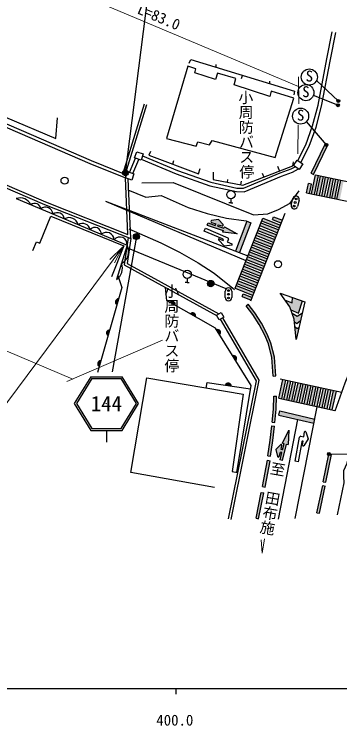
# Model space of a CAD drawing. Units: millimetres at full size, sheet at 1:1000; details may follow other scales. Extents: x 40000 to 680000, y 20000 to 380000.
# Drawn here: x 440820 to 495602, y 198715 to 318239 of the extents above; entities that cross this region are included whole.
import ezdxf
from ezdxf.enums import TextEntityAlignment as Align

# ---------------------------------------------------------------- set-up
doc = ezdxf.new("R2010")
doc.units = ezdxf.units.MM
doc.header["$LTSCALE"] = 1000
for name, color, linetype, lineweight in [('M-BGD', 7, 'Continuous', 25), ('M-BGD-EXST', 7, 'Continuous', 25), ('M-BMK-HTXT', 7, 'Continuous', 13), ('M-BMK-SRVR', 3, 'Continuous', 25), ('M-STR-HTXT', 7, 'Continuous', 13), ('M-STR-STRC', 7, 'Continuous', 25), ('M-TTL-BAND', 7, 'Continuous', 25)]:
    doc.layers.add(name, color=color, linetype=linetype, lineweight=lineweight)
doc.styles.add('@ＭＳ ゴシック', font='')
doc.styles.add('ＭＳ ゴシック', font='')
doc.styles.get('@ＭＳ ゴシック').set_extended_font_data('@MS Gothic')
doc.styles.get('ＭＳ ゴシック').set_extended_font_data('MS Gothic')

# ---------------------------------------------------------------- blocks, each defined once
blk = doc.blocks.new('open_arrow')
at = {"color": 0, "linetype": 'Continuous', "lineweight": -2}
blk.add_lwpolyline([(7.5, 1.25), (0, 0), (7.5, -1.25)], dxfattribs=at)

msp = doc.modelspace()

# ---------------------------------------------------------------- hatches: boundary and pattern name
at = {"layer": 'M-BGD'}
for points in [[(473329, 272985, 1), (474429, 272985, 0.41421), (473879, 273535, 0.41421)], [(458400, 270421, 0.82183), (458122, 269470)], [(467896, 269349, 0.82183), (467032, 269832)], [(471321, 267399, 0.82183), (470463, 267894)], [(456900, 265199, 0.82183), (456631, 264245)], [(475369, 264394, 0.82183), (474853, 265240)], [(478092, 260029, 0.82183), (477543, 260854)], [(455408, 260009, 0.82183), (455141, 259055)], [(477342, 255778, 0.82183), (476362, 255922)]]:
    msp.add_hatch(color=256, dxfattribs=at).paths.add_polyline_path(points)
at = {"layer": 'M-BGD-EXST'}
for points in [[(495599, 303676, 0.41421), (495349, 303926, 0.41421), (495099, 303676, 1)], [(495541, 302960, 0.41421), (495291, 303210, 0.41421), (495041, 302960, 1)], [(493590, 296293, 0.41421), (493340, 296543, 0.41421), (493090, 296293, 1)], [(494025, 244362, 0.41421), (493775, 244612, 0.41421), (493525, 244362, 1)]]:
    msp.add_hatch(color=256, dxfattribs=at).paths.add_polyline_path(points)
at = {"layer": 'M-BMK-SRVR'}
msp.add_hatch(color=256, dxfattribs=at).paths.add_polyline_path([(485111, 276833), (485131, 276836), (485121, 276834)])
at = {"layer": 'M-STR-STRC'}
for points in [[(493542, 296194), (493137, 296391), (490769, 291533), (491173, 291336)], [(459045, 291607, 1), (460045, 291607, 0.41421), (459545, 292107, 0.41421)], [(492002, 291135), (491512, 291236), (490856, 288053), (491345, 287952)], [(492854, 290959), (492364, 291060), (491708, 287877), (492197, 287776)], [(493706, 290783), (493216, 290884), (492560, 287701), (493049, 287600)], [(494558, 290608), (494068, 290709), (493412, 287526), (493901, 287425)], [(495410, 290432), (494920, 290533), (494264, 287350), (494754, 287249)], [(490003, 288228), (490332, 289820), (490821, 289719), (490493, 288127)], [(496262, 290256), (495772, 290357), (495116, 287174), (495606, 287073)], [(476187, 282544), (476099, 282283), (475076, 282627), (475164, 282888), (475799, 282675, 0.77336), (475958, 282918), (475206, 283744), (474042, 283565, 0.78564), (474017, 283274), (474721, 283037), (474634, 282776), (473435, 283180), (473308, 282803), (475972, 281906), (475885, 281646), (478308, 281330)], [(479974, 283464), (480618, 283187), (478702, 278197), (478049, 278448)], [(485650, 282810), (482626, 284000), (482443, 283535), (485467, 282344)], [(484273, 283749), (484457, 284214), (485969, 283619), (485785, 283154)], [(481988, 282381), (481805, 281916), (484829, 280725), (485012, 281191)], [(482307, 283191), (482124, 282726), (485148, 281535), (485331, 282000)], [(460875, 280888, 1), (461875, 280888, 0.41421), (461375, 281388, 0.41421)], [(481669, 281572), (481486, 281107), (484510, 279916), (484693, 280381)], [(481032, 279953), (480849, 279488), (483873, 278297), (484056, 278762)], [(481351, 280762), (481167, 280297), (484191, 279106), (484375, 279572)], [(480713, 279143), (480530, 278678), (483554, 277487), (483737, 277953)], [(483100, 276334), (480076, 277524), (479892, 277059), (482916, 275868)], [(483235, 276678), (483418, 277143), (480394, 278334), (480211, 277869)], [(482781, 275524), (479757, 276715), (479574, 276250), (482598, 275059)], [(482143, 273905), (479119, 275096), (478936, 274631), (481960, 273440)], [(479438, 275905), (479255, 275440), (482279, 274249), (482462, 274715)], [(478800, 274286), (478617, 273821), (481641, 272630), (481824, 273096)], [(478163, 272667), (477980, 272202), (481004, 271011), (481187, 271477)], [(478482, 273477), (478299, 273012), (481322, 271821), (481506, 272286)], [(479173, 270797), (479356, 271263), (480868, 270667), (480685, 270202)], [(489332, 270076), (487655, 270653), (487569, 269737), (486388, 270231), (487203, 269093), (487387, 268575), (488627, 268026)], [(482453, 266356), (481333, 268090), (480189, 269525), (479837, 269244), (480967, 267827), (482061, 266133), (482973, 264310), (483586, 262849), (484159, 260573), (484370, 257462), (484819, 257493), (484605, 260644), (484014, 262991), (483382, 264498)], [(489316, 268104), (488416, 267507), (487576, 268043), (487949, 266993), (487989, 266586), (488396, 266277), (489010, 266767)], [(488764, 265694), (488416, 265432), (488075, 265713), (488283, 263598)], [(486526, 256789), (486038, 256896), (485346, 253720), (485835, 253614)], [(487376, 256604), (486888, 256710), (486196, 253535), (486685, 253428)], [(488226, 256419), (487738, 256525), (487046, 253350), (487535, 253243)], [(489076, 256234), (488588, 256340), (487896, 253165), (488385, 253058)], [(489927, 256049), (489438, 256155), (488746, 252980), (489235, 252873)], [(490777, 255864), (490288, 255970), (489597, 252794), (490085, 252688)], [(491627, 255678), (491138, 255785), (490447, 252609), (490935, 252503)], [(492477, 255493), (491988, 255600), (491297, 252424), (491785, 252318)], [(493327, 255308), (492838, 255415), (492147, 252239), (492635, 252133)], [(494177, 255123), (493688, 255230), (492997, 252054), (493485, 251948)], [(495027, 254938), (494538, 255044), (493847, 251869), (494335, 251762)], [(484894, 251880), (484940, 254069), (484490, 254078), (484444, 251910), (484200, 249710), (484647, 249660)], [(485503, 251591), (485345, 250909), (491243, 249549), (491378, 250237)], [(484323, 246623), (484601, 249043), (484153, 249095), (483876, 246680), (483507, 244049), (483953, 243987)], [(485978, 246175), (486245, 246107), (485980, 245061), (485714, 245128), (485878, 245778, 0.77336), (485623, 245917), (484857, 245104), (485126, 243957, 0.78564), (485417, 243955), (485599, 244675), (485866, 244608), (485556, 243382), (485942, 243284), (486630, 246010), (486897, 245942), (487025, 248383)], [(494215, 244271), (493775, 244362), (492820, 239718), (493260, 239627)], [(483889, 243224), (483447, 243309), (482597, 238885), (483039, 238800)], [(493164, 238970), (492724, 239066), (491738, 234501), (492177, 234406)], [(482820, 237835), (482378, 237923), (481506, 233564), (481947, 233476)]]:
    msp.add_hatch(color=256, dxfattribs=at).paths.add_polyline_path(points)
h = msp.add_hatch(color=256, dxfattribs=at)
edge = h.paths.add_edge_path()
edge.add_line((475998, 280230), (475992, 280215))
h = msp.add_hatch(color=256, dxfattribs=at)
edge = h.paths.add_edge_path()
edge.add_line((489445, 246548), (489461, 246545))

# ---------------------------------------------------------------- linework, layer by layer
at = {"layer": 'M-BGD'}
for p, q in [((474744, 309788), (474735, 309338)), ((479060, 307430), (479250, 307966)), ((483764, 307023), (483787, 306588)), ((462693, 303139), (459098, 291513)), ((463075, 303020), (459470, 291364)), ((460229, 291679), (461210, 294054)), ((460798, 291484), (461778, 293860)), ((467507, 293061), (467669, 293693)), ((485149, 292742), (485476, 291889)), ((476719, 290468), (476635, 290039)), ((482549, 291516), (482801, 290861)), ((479019, 290174), (478906, 289595)), ((477277, 287236), (477277, 286536)), ((477277, 286536), (476927, 286536)), ((477277, 286536), (477627, 286536)), ((469923, 273852), (469923, 273152)), ((469923, 273152), (469573, 273152)), ((469923, 273152), (470273, 273152))]:
    msp.add_line(p, q, dxfattribs=at)
for points in [[(431377, 316799), (430851, 315249), (439404, 311689), (439338, 300964), (447849, 297363), (448078, 300827)], [(488526, 293656), (489873, 296321), (491034, 299473), (491936, 302950), (493433, 310763), (494328, 315295)], [(489026, 293315), (490424, 296081), (491607, 299293), (492522, 302818), (494022, 310648), (494917, 315179)], [(413988, 311633), (413501, 310378), (429522, 303503), (453554, 293143), (459523, 290752)], [(414494, 311416), (414206, 310674), (429739, 304009), (453765, 293651), (459701, 291272)], [(470251, 310011), (470541, 310612), (487959, 305320), (487878, 304696)], [(420091, 297890), (446079, 286720), (459950, 281265), (459523, 290752)], [(419913, 297477), (445908, 286304), (460431, 280592), (459981, 290595)], [(462402, 294451), (468282, 291990), (473911, 290018), (478267, 289033), (479404, 289018), (485548, 291594), (487415, 292287), (488070, 292630)], [(463780, 295195), (463469, 294562), (471820, 291457), (472118, 292351)], [(462208, 293882), (468067, 291430), (473745, 289440), (478196, 288434), (479521, 288416), (485769, 291036), (487659, 291737), (488631, 292247)], [(474322, 291728), (474285, 290498), (479305, 289517), (487718, 292751), (487804, 293432)], [(441161, 287279), (459810, 279436), (458032, 273676)], [(443979, 278548), (444559, 280014), (445155, 279800), (446973, 284322), (459274, 279355), (457212, 274134)], [(460001, 280761), (459334, 276133), (474944, 267590)], [(460431, 280592), (459824, 276378), (475271, 267924)], [(458240, 274349), (458952, 272341), (454847, 258057)], [(478264, 241278), (480684, 255871), (474692, 265481), (466486, 270152), (466300, 272321)], [(475485, 267009), (481511, 256682), (476825, 233460)], [(475876, 267233), (481986, 256761), (477266, 233371)], [(495236, 234168), (496360, 239535), (496271, 240606), (496288, 241619), (496850, 242808), (497997, 247724), (499725, 253613), (501183, 257860), (501427, 258276)], [(474529, 238759), (460460, 241266), (463127, 257147), (479335, 254404), (477473, 241437), (478397, 241251)], [(473138, 255453), (473260, 256377), (480590, 255302)]]:
    msp.add_lwpolyline(points, dxfattribs=at)
for points in [[(470032, 309521), (466428, 297361), (471464, 296076), (471707, 296817), (473654, 296296), (474106, 297048), (484715, 294178), (487890, 304162), (484069, 305319), (483850, 304440), (477853, 306384), (478116, 307439), (475014, 308319), (474667, 307266), (471212, 308391), (471397, 309050)], [(462156, 293731), (461078, 294099), (461435, 295146), (462514, 294777)], [(488746, 292168), (487805, 292810), (488428, 293724), (489369, 293082)], [(460601, 290383), (459523, 290752), (459881, 291798), (460959, 291429)], [(474881, 267700), (475662, 268148), (476110, 267367), (475329, 266920)]]:
    msp.add_lwpolyline(points, close=True, dxfattribs=at)
for centre, radius in [((477277, 287936), 700), ((469923, 274552), 700), ((473879, 272985), 550)]:
    msp.add_circle(centre, radius, dxfattribs=at)
for centre, radius, start, end in [((441814, 285388), 2001, 25.32532, 109.05679), ((444274, 285465), 1015, 4.50256, 129.87954), ((446088, 284538), 1287, 5.85844, 128.52366), ((448072, 283672), 1221, 9.16478, 125.21733), ((450066, 282476), 1598, 14.77063, 119.61148), ((452321, 281800), 1295, 11.17785, 123.20425), ((454394, 281348), 1067, 355.63994, 138.74217), ((456326, 280284), 1312, 2.9163, 131.4658), ((458596, 279592), 1224, 352.71331, 141.66879), ((457836, 278356), 2250, 296.99154, 28.70144), ((456798, 275522), 2220, 303.76042, 21.93256), ((458355, 269918), 505, 84.88277, 242.54096), ((467416, 269505), 505, 341.95111, 139.6093), ((470843, 267562), 505, 341.20539, 138.86358), ((456860, 264696), 505, 85.46804, 243.12623), ((475028, 264766), 505, 312.56781, 110.226), ((477736, 260387), 505, 314.7582, 112.4164), ((455368, 259505), 505, 85.53511, 243.1933), ((476838, 255754), 505, 2.83058, 160.48877)]:
    msp.add_arc(centre, radius, start, end, dxfattribs=at)
at = {"layer": 'M-BGD-EXST'}
for p, q in [((495349, 303676), (491696, 307116)), ((495291, 302960), (491158, 304590)), ((493340, 296293), (489989, 300198)), ((493775, 244362), (502287, 244430))]:
    msp.add_line(p, q, dxfattribs=at)
for centre, radius in [((490476, 307694), 1350), ((489896, 305067), 1350), ((495349, 303676), 250), ((489010, 301127), 1350), ((495291, 302960), 250), ((493340, 296293), 250), ((493775, 244362), 250)]:
    msp.add_circle(centre, radius, dxfattribs=at)
at = {"layer": 'M-BMK-HTXT'}
msp.add_lwpolyline([(482947, 230139), (482536, 227735), (482380, 229963)], dxfattribs=at)
at = {"layer": 'M-BMK-SRVR'}
for centre in [(449299, 290285), (485208, 276241)]:
    msp.add_circle(centre, 600, dxfattribs=at)
at = {"layer": 'M-STR-HTXT'}
for p, q in [((488682, 306086), (422872, 333780)), ((488706, 303199), (488668, 307707)), ((488540, 294781), (488623, 299654)), ((449677, 256523), (465797, 263514))]:
    msp.add_line(p, q, dxfattribs=at)
for points in [[(369562, 289720), (375776, 288526), (389293, 282963), (450681, 256958)], [(459115, 279172), (436457, 248812), (408763, 255736)]]:
    msp.add_lwpolyline(points, dxfattribs=at)
at = {"layer": 'M-STR-STRC'}
for p, q in [((459545, 291607), (463410, 321918)), ((490769, 291533), (493137, 296391)), ((491173, 291336), (493542, 296194)), ((493137, 296391), (493542, 296194)), ((490769, 291533), (491173, 291336)), ((490856, 288053), (491512, 291236)), ((491345, 287952), (492002, 291135)), ((491512, 291236), (502324, 289006)), ((491708, 287877), (492364, 291060)), ((492197, 287776), (492854, 290959)), ((492560, 287701), (493216, 290884)), ((493049, 287600), (493706, 290783)), ((493412, 287526), (494068, 290709)), ((493412, 287526), (494068, 290709)), ((493901, 287425), (494558, 290608)), ((494264, 287350), (494920, 290533)), ((490003, 288228), (490332, 289820)), ((490821, 289719), (490332, 289820)), ((490493, 288127), (490821, 289719)), ((494754, 287249), (495410, 290432)), ((495116, 287174), (495772, 290357)), ((490003, 288228), (501668, 285823)), ((487417, 286229), (487712, 287289)), ((488772, 286994), (488477, 285934)), ((456179, 286846), (479821, 276877)), ((456179, 286846), (480125, 277651)), ((480633, 270071), (486433, 284798)), ((474017, 283274), (474721, 283037)), ((475206, 283744), (474042, 283565)), ((475206, 283744), (475958, 282918)), ((477980, 272202), (482626, 284000)), ((479974, 283464), (478049, 278448)), ((482443, 283535), (485467, 282344)), ((482626, 284000), (485650, 282810)), ((484273, 283749), (484457, 284214)), ((484273, 283749), (485785, 283154)), ((484457, 284214), (485969, 283619)), ((472983, 282300), (476757, 280682)), ((473308, 282803), (473435, 283180)), ((473308, 282803), (475972, 281906)), ((473435, 283180), (474634, 282776)), ((474634, 282776), (474721, 283037)), ((475076, 282627), (475164, 282888)), ((475076, 282627), (476099, 282283)), ((475164, 282888), (475799, 282675)), ((476187, 282544), (476099, 282283)), ((476187, 282544), (478308, 281330)), ((480618, 283187), (478702, 278197)), ((481988, 282381), (485012, 281191)), ((482124, 282726), (485148, 281535)), ((482307, 283191), (485331, 282000)), ((461375, 280888), (457304, 258147)), ((475972, 281906), (475885, 281646)), ((478308, 281330), (475885, 281646)), ((481486, 281107), (484510, 279916)), ((481669, 281572), (484693, 280381)), ((481805, 281916), (484829, 280725)), ((481032, 279953), (484056, 278762)), ((481167, 280297), (484191, 279106)), ((481351, 280762), (484375, 279572)), ((476477, 272127), (460027, 278868)), ((480530, 278678), (483554, 277487)), ((480713, 279143), (483737, 277953)), ((480849, 279488), (483873, 278297)), ((480076, 277524), (483100, 276334)), ((480211, 277869), (483235, 276678)), ((480394, 278334), (483418, 277143)), ((479574, 276250), (482598, 275059)), ((479757, 276715), (482781, 275524)), ((479892, 277059), (482916, 275868)), ((479119, 275096), (482143, 273905)), ((479255, 275440), (482279, 274249)), ((479438, 275905), (482462, 274715)), ((478617, 273821), (481641, 272630)), ((478800, 274286), (481824, 273096)), ((478936, 274631), (481960, 273440)), ((478163, 272667), (481187, 271477)), ((478299, 273012), (481322, 271821)), ((478482, 273477), (481506, 272286)), ((476324, 270638), (476318, 271738)), ((477418, 271743), (477424, 270643)), ((477980, 272202), (481004, 271011)), ((479173, 270797), (479356, 271263)), ((479173, 270797), (480685, 270202)), ((479356, 271263), (480868, 270667)), ((479837, 269244), (480189, 269525)), ((453695, 257341), (450931, 252841)), ((453863, 257041), (451283, 252841)), ((453695, 257341), (458967, 257341)), ((453863, 257041), (458799, 257041)), ((461379, 252841), (458799, 257041)), ((461731, 252841), (458967, 257341)), ((484370, 257462), (484819, 257493)), ((485584, 256994), (495919, 254744)), ((485346, 253720), (486038, 256896)), ((485835, 253614), (486526, 256789)), ((486196, 253535), (486888, 256710)), ((486685, 253428), (487376, 256604)), ((487046, 253350), (487738, 256525)), ((487535, 253243), (488226, 256419)), ((487535, 253243), (488226, 256419)), ((487896, 253165), (488588, 256340)), ((488385, 253058), (489076, 256234)), ((488746, 252980), (489438, 256155)), ((489235, 252873), (489927, 256049)), ((489235, 252873), (489927, 256049)), ((489597, 252794), (490288, 255970)), ((490085, 252688), (490777, 255864)), ((490447, 252609), (491138, 255785)), ((490935, 252503), (491627, 255678)), ((490935, 252503), (491627, 255678)), ((491297, 252424), (491988, 255600)), ((491785, 252318), (492477, 255493)), ((492147, 252239), (492838, 255415)), ((492635, 252133), (493327, 255308)), ((492635, 252133), (493327, 255308)), ((492997, 252054), (493688, 255230)), ((493485, 251948), (494177, 255123)), ((493847, 251869), (494538, 255044)), ((494335, 251762), (495027, 254938)), ((484490, 254078), (484940, 254069)), ((485346, 253720), (494795, 251662)), ((450931, 252841), (453695, 248341)), ((451283, 252841), (453863, 248641)), ((456178, 252918), (456331, 252841)), ((458799, 248641), (461379, 252841)), ((458967, 248341), (461731, 252841)), ((488103, 233545), (491785, 252313)), ((485345, 250909), (485503, 251591)), ((485503, 251591), (491378, 250237)), ((485300, 233400), (488560, 250159)), ((485345, 250909), (491243, 249549)), ((453863, 248641), (458799, 248641)), ((484153, 249095), (484601, 249043)), ((484200, 249710), (484647, 249660)), ((453695, 248341), (458967, 248341)), ((456331, 248341), (456331, 246341)), ((485978, 246175), (487025, 248383)), ((487025, 248383), (486897, 245942)), ((488085, 243153), (488838, 247190)), ((484857, 245104), (485623, 245917)), ((484857, 245104), (485126, 243957)), ((485714, 245128), (485878, 245778)), ((485980, 245061), (485714, 245128)), ((485942, 243284), (486630, 246010)), ((485978, 246175), (486245, 246107)), ((485980, 245061), (486245, 246107)), ((486630, 246010), (486897, 245942)), ((483507, 244049), (483953, 243987)), ((485417, 243955), (485599, 244675)), ((485556, 243382), (485866, 244608)), ((485866, 244608), (485599, 244675)), ((492820, 239718), (493775, 244362)), ((493260, 239627), (494215, 244271)), ((493775, 244362), (494215, 244271)), ((482597, 238885), (483447, 243309)), ((483039, 238800), (483889, 243224)), ((483447, 243309), (483889, 243224)), ((485942, 243284), (485556, 243382)), ((491738, 234501), (492724, 239066)), ((492724, 239066), (493164, 238970)), ((492820, 239718), (493260, 239627)), ((481506, 233564), (482378, 237923)), ((482378, 237923), (482820, 237835)), ((482597, 238885), (483039, 238800)), ((492177, 234406), (493164, 238970)), ((481947, 233476), (482820, 237835)), ((491738, 234501), (492177, 234406)), ((481506, 233564), (481947, 233476))]:
    msp.add_line(p, q, dxfattribs=at)
for points in [[(462308, 289939), (467592, 289983), (481094, 284529), (483519, 284701), (485285, 285418), (487226, 286519), (488769, 288600)], [(459956, 288728), (462959, 287505), (465542, 287770), (470110, 285783), (473292, 284779), (476525, 283958), (479824, 283528), (480618, 283187)], [(460091, 282194), (465479, 279838), (468658, 278266), (471760, 276479), (474468, 274746), (477887, 272012)], [(475892, 280493), (472790, 281807), (472983, 282300)], [(477428, 279463), (476185, 279304), (475205, 280325)], [(475315, 280487), (475992, 280215), (475998, 280230)], [(476862, 280420), (476679, 279991), (477450, 279653)], [(486388, 270231), (487569, 269737), (487655, 270653)], [(484370, 257462), (484159, 260573), (483586, 262849), (482973, 264310), (482061, 266133), (480967, 267827), (479837, 269244)], [(484819, 257493), (484605, 260644), (484014, 262991), (483382, 264498), (482453, 266356), (481333, 268090), (480189, 269525)], [(487387, 268575), (488627, 268026), (489332, 270076)], [(487576, 268043), (488416, 267507), (489316, 268104)], [(487989, 266586), (488396, 266277), (489010, 266767)], [(488075, 265713), (488416, 265432), (488764, 265694)], [(521297, 258058), (506260, 263170), (504051, 263272), (502296, 262662), (500363, 261539), (498354, 259712), (497056, 257779), (496467, 256247), (494753, 251549)], [(484200, 249710), (484444, 251910), (484490, 254078)], [(484647, 249660), (484894, 251880), (484940, 254069)], [(483507, 244049), (483876, 246680), (484153, 249095)], [(483953, 243987), (484323, 246623), (484601, 249043)], [(489071, 247350), (489529, 247265), (489691, 248092)], [(489881, 248112), (490307, 246933), (489526, 245754)], [(489211, 246388), (488608, 243073), (488085, 243153)], [(489344, 245825), (489461, 246545), (489445, 246548)]]:
    msp.add_lwpolyline(points, dxfattribs=at)
msp.add_lwpolyline([(485573, 271369), (489736, 269937), (488283, 263598), (487949, 266993), (487203, 269093)], close=True, dxfattribs=at)
for centre, radius in [((459545, 291607), 500), ((488254, 287206), 150), ((487921, 286012), 150), ((488088, 286609), 150), ((461375, 280888), 500), ((476873, 271815), 150), ((476876, 271195), 150), ((476880, 270575), 150)]:
    msp.add_circle(centre, radius, dxfattribs=at)
for centre, radius, start, end in [((488242, 287141), 550, 74.43982, 164.43982), ((488242, 287141), 550, 344.43982, 74.43982), ((487947, 286082), 550, 164.43982, 254.43982), ((487947, 286082), 550, 254.43982, 344.43982), ((474065, 283416), 150, 98.78271, 251.40137), ((475847, 282817), 150, 251.40137, 42.26954), ((475277, 280394), 100, 68.08597, 223.82688), ((475814, 280309), 200, 336.72731, 67.04548), ((476678, 280498), 200, 336.86361, 66.79926), ((477410, 279561), 100, 280.4796, 66.30644), ((476868, 271740), 550, 90.30646, 180.30646), ((476868, 271740), 550, 0.30646, 90.30646), ((476874, 270641), 550, 180.30646, 270.30646), ((476874, 270641), 550, 270.30646, 0.30646), ((489789, 248072), 100, 23.12092, 168.94776), ((489034, 247153), 200, 79.50494, 169.44059), ((489408, 246352), 200, 79.36864, 169.6868), ((485732, 245814), 150, 345.82374, 136.69192), ((489443, 245809), 100, 170.7273, 326.46821), ((485272, 243991), 150, 193.20509, 345.82374)]:
    msp.add_arc(centre, radius, start, end, dxfattribs=at)
at = {"layer": 'M-TTL-BAND'}
for p, q in [((40000, 205000), (579000, 205000)), ((468000, 205000), (468000, 204000))]:
    msp.add_line(p, q, dxfattribs=at)

# ---------------------------------------------------------------- block references
at = {"layer": 'M-STR-HTXT', "xscale": 400, "yscale": 400, "rotation": 233.3}
msp.add_blockref('open_arrow', (459115, 279172), dxfattribs=at)

# ---------------------------------------------------------------- texts
at = {"layer": 'M-BGD-EXST', "style": 'ＭＳ ゴシック'}
for p in [(489821, 306401), (489240, 303774), (488355, 299835)]:
    msp.add_text('S', height=1833, rotation=358.508, dxfattribs=at).set_placement(p, align=Align.BOTTOM_LEFT)
at = {"layer": 'M-BMK-HTXT', "style": '@ＭＳ ゴシック'}
for s, rotation, p in [('小周防バス停', 270.738, (478280, 305511)), ('小周防バス停', 270, (465850, 272982)), ('至\u3000田布施', 260.021, (483922, 243312))]:
    msp.add_text(s, height=1833, rotation=rotation, dxfattribs=at).set_placement(p, align=Align.BOTTOM_LEFT)
at = {"layer": 'M-STR-HTXT', "style": 'ＭＳ ゴシック'}
msp.add_text('側溝\u3000\u3000L=83.0', height=1833, rotation=337.059, dxfattribs=at).set_placement((451947, 321813), align=Align.BOTTOM_LEFT)
at = {"layer": 'M-STR-STRC', "style": 'ＭＳ ゴシック'}
msp.add_text('144', height=2566, dxfattribs=at).set_placement((456331, 252841), align=Align.MIDDLE_CENTER)
at = {"layer": 'M-TTL-BAND', "style": 'ＭＳ ゴシック'}
msp.add_text('400.0', height=1833, dxfattribs=at).set_placement((467844, 198195), align=Align.BOTTOM_CENTER)

doc.saveas('drawing.dxf')
